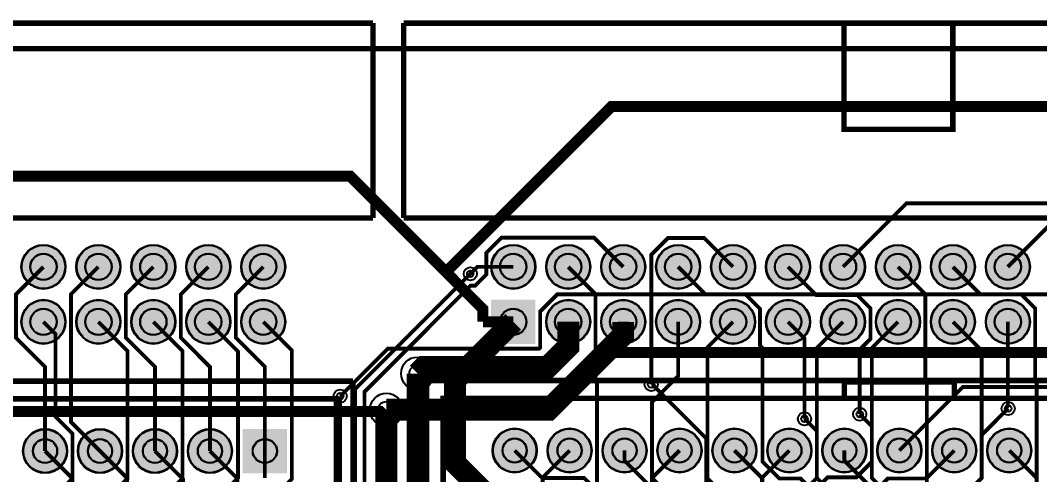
# Model space of a CAD drawing. Header units: millimetres. Extents: x -2 to 110, y 0 to 109.
# Drawn here: x 35.89 to 83, y 75.29 to 96.27 of the extents above; entities that cross this region are included whole.
import ezdxf

# ---------------------------------------------------------------- set-up
doc = ezdxf.new("R2010")
doc.units = ezdxf.units.MM
for name, color, linetype, true_color in [('BoardOutLine', 7, 'Continuous', 0xff00ff), ('BottomLayer', 7, 'Continuous', 0x0000ff), ('BottomSolderMaskLayer', 7, 'Continuous', 0xaa00ff), ('Hole', 7, 'Continuous', 0x222222), ('Multi-Layer', 7, 'Continuous', 0xc0c0c0), ('TopLayer', 7, 'Continuous', 0xff0000), ('TopSilkLayer', 7, 'Continuous', 0xffcc00), ('TopSolderMaskLayer', 7, 'Continuous', 0x800080)]:
    doc.layers.add(name, color=color, linetype=linetype, true_color=true_color)

msp = doc.modelspace()

# ---------------------------------------------------------------- hatches: boundary and pattern name
at = {"layer": 'BottomSolderMaskLayer'}
for points in [[(35.932, 84.887, 1), (37.982, 84.887, 1)], [(38.472, 84.887, 1), (40.522, 84.887, 1)], [(41.012, 84.887, 1), (43.062, 84.887, 1)], [(43.552, 84.887, 1), (45.602, 84.887, 1)], [(46.092, 84.887, 1), (48.142, 84.887, 1)], [(57.649, 84.887, 1), (59.699, 84.887, 1)], [(60.189, 84.887, 1), (62.239, 84.887, 1)], [(62.729, 84.887, 1), (64.779, 84.887, 1)], [(65.269, 84.887, 1), (67.319, 84.887, 1)], [(67.809, 84.887, 1), (69.859, 84.887, 1)], [(70.349, 84.887, 1), (72.399, 84.887, 1)], [(72.889, 84.887, 1), (74.939, 84.887, 1)], [(75.429, 84.887, 1), (77.48, 84.887, 1)], [(77.969, 84.887, 1), (80.02, 84.887, 1)], [(80.509, 84.887, 1), (82.56, 84.887, 1)], [(35.932, 82.347, 1), (37.982, 82.347, 1)], [(38.472, 82.347, 1), (40.522, 82.347, 1)], [(41.012, 82.347, 1), (43.062, 82.347, 1)], [(43.552, 82.347, 1), (45.602, 82.347, 1)], [(46.092, 82.347, 1), (48.142, 82.347, 1)], [(57.649, 83.372), (59.7, 83.372), (59.7, 81.322), (57.649, 81.322)], [(60.189, 82.347, 1), (62.239, 82.347, 1)], [(62.729, 82.347, 1), (64.779, 82.347, 1)], [(65.269, 82.347, 1), (67.319, 82.347, 1)], [(67.809, 82.347, 1), (69.859, 82.347, 1)], [(70.349, 82.347, 1), (72.399, 82.347, 1)], [(72.889, 82.347, 1), (74.939, 82.347, 1)], [(75.429, 82.347, 1), (77.48, 82.347, 1)], [(77.969, 82.347, 1), (80.02, 82.347, 1)], [(80.509, 82.347, 1), (82.56, 82.347, 1)], [(36.007, 76.378, 1), (38.058, 76.378, 1)], [(38.547, 76.378, 1), (40.598, 76.378, 1)], [(41.087, 76.378, 1), (43.138, 76.378, 1)], [(43.627, 76.378, 1), (45.678, 76.378, 1)], [(48.218, 75.352), (46.167, 75.352), (46.167, 77.403), (48.218, 77.403)], [(57.711, 76.403, 1), (59.762, 76.403, 1)], [(60.251, 76.403, 1), (62.302, 76.403, 1)], [(62.791, 76.403, 1), (64.842, 76.403, 1)], [(65.331, 76.403, 1), (67.382, 76.403, 1)], [(67.871, 76.403, 1), (69.922, 76.403, 1)], [(70.411, 76.403, 1), (72.462, 76.403, 1)], [(72.951, 76.403, 1), (75.002, 76.403, 1)], [(75.491, 76.403, 1), (77.542, 76.403, 1)], [(78.031, 76.403, 1), (80.082, 76.403, 1)], [(80.571, 76.403, 1), (82.622, 76.403, 1)]]:
    msp.add_hatch(color=256, dxfattribs=at).paths.add_polyline_path(points)
at = {"layer": 'Multi-Layer'}
for points in [[(35.957, 84.887, 1), (37.957, 84.887, 1)], [(38.497, 84.887, 1), (40.497, 84.887, 1)], [(41.037, 84.887, 1), (43.037, 84.887, 1)], [(43.577, 84.887, 1), (45.577, 84.887, 1)], [(46.117, 84.887, 1), (48.117, 84.887, 1)], [(57.674, 84.887, 1), (59.674, 84.887, 1)], [(60.214, 84.887, 1), (62.214, 84.887, 1)], [(62.754, 84.887, 1), (64.754, 84.887, 1)], [(65.294, 84.887, 1), (67.294, 84.887, 1)], [(67.834, 84.887, 1), (69.834, 84.887, 1)], [(70.374, 84.887, 1), (72.374, 84.887, 1)], [(72.914, 84.887, 1), (74.914, 84.887, 1)], [(75.454, 84.887, 1), (77.454, 84.887, 1)], [(77.994, 84.887, 1), (79.994, 84.887, 1)], [(80.534, 84.887, 1), (82.534, 84.887, 1)], [(35.957, 82.347, 1), (37.957, 82.347, 1)], [(38.497, 82.347, 1), (40.497, 82.347, 1)], [(41.037, 82.347, 1), (43.037, 82.347, 1)], [(43.577, 82.347, 1), (45.577, 82.347, 1)], [(46.117, 82.347, 1), (48.117, 82.347, 1)], [(57.674, 83.347), (59.674, 83.347), (59.674, 81.347), (57.674, 81.347)], [(60.214, 82.347, 1), (62.214, 82.347, 1)], [(62.754, 82.347, 1), (64.754, 82.347, 1)], [(65.294, 82.347, 1), (67.294, 82.347, 1)], [(67.834, 82.347, 1), (69.834, 82.347, 1)], [(70.374, 82.347, 1), (72.374, 82.347, 1)], [(72.914, 82.347, 1), (74.914, 82.347, 1)], [(75.454, 82.347, 1), (77.454, 82.347, 1)], [(77.994, 82.347, 1), (79.994, 82.347, 1)], [(80.534, 82.347, 1), (82.534, 82.347, 1)], [(36.032, 76.378, 1), (38.032, 76.378, 1)], [(38.572, 76.378, 1), (40.572, 76.378, 1)], [(41.112, 76.378, 1), (43.112, 76.378, 1)], [(43.652, 76.378, 1), (45.652, 76.378, 1)], [(48.192, 75.378), (46.192, 75.378), (46.192, 77.378), (48.192, 77.378)], [(57.737, 76.403, 1), (59.737, 76.403, 1)], [(60.277, 76.403, 1), (62.277, 76.403, 1)], [(62.817, 76.403, 1), (64.817, 76.403, 1)], [(65.357, 76.403, 1), (67.357, 76.403, 1)], [(67.897, 76.403, 1), (69.897, 76.403, 1)], [(70.437, 76.403, 1), (72.437, 76.403, 1)], [(72.977, 76.403, 1), (74.977, 76.403, 1)], [(75.517, 76.403, 1), (77.517, 76.403, 1)], [(78.057, 76.403, 1), (80.057, 76.403, 1)], [(80.597, 76.403, 1), (82.597, 76.403, 1)]]:
    msp.add_hatch(color=256, dxfattribs=at).paths.add_polyline_path(points)
at = {"layer": 'TopSolderMaskLayer'}
for points in [[(35.932, 84.887, 1), (37.982, 84.887, 1)], [(38.472, 84.887, 1), (40.522, 84.887, 1)], [(41.012, 84.887, 1), (43.062, 84.887, 1)], [(43.552, 84.887, 1), (45.602, 84.887, 1)], [(46.092, 84.887, 1), (48.142, 84.887, 1)], [(57.649, 84.887, 1), (59.699, 84.887, 1)], [(60.189, 84.887, 1), (62.239, 84.887, 1)], [(62.729, 84.887, 1), (64.779, 84.887, 1)], [(65.269, 84.887, 1), (67.319, 84.887, 1)], [(67.809, 84.887, 1), (69.859, 84.887, 1)], [(70.349, 84.887, 1), (72.399, 84.887, 1)], [(72.889, 84.887, 1), (74.939, 84.887, 1)], [(75.429, 84.887, 1), (77.48, 84.887, 1)], [(77.969, 84.887, 1), (80.02, 84.887, 1)], [(80.509, 84.887, 1), (82.56, 84.887, 1)], [(35.932, 82.347, 1), (37.982, 82.347, 1)], [(38.472, 82.347, 1), (40.522, 82.347, 1)], [(41.012, 82.347, 1), (43.062, 82.347, 1)], [(43.552, 82.347, 1), (45.602, 82.347, 1)], [(46.092, 82.347, 1), (48.142, 82.347, 1)], [(57.649, 83.372), (59.7, 83.372), (59.7, 81.322), (57.649, 81.322)], [(60.189, 82.347, 1), (62.239, 82.347, 1)], [(62.729, 82.347, 1), (64.779, 82.347, 1)], [(65.269, 82.347, 1), (67.319, 82.347, 1)], [(67.809, 82.347, 1), (69.859, 82.347, 1)], [(70.349, 82.347, 1), (72.399, 82.347, 1)], [(72.889, 82.347, 1), (74.939, 82.347, 1)], [(75.429, 82.347, 1), (77.48, 82.347, 1)], [(77.969, 82.347, 1), (80.02, 82.347, 1)], [(80.509, 82.347, 1), (82.56, 82.347, 1)], [(36.007, 76.378, 1), (38.058, 76.378, 1)], [(38.547, 76.378, 1), (40.598, 76.378, 1)], [(41.087, 76.378, 1), (43.138, 76.378, 1)], [(43.627, 76.378, 1), (45.678, 76.378, 1)], [(48.218, 75.352), (46.167, 75.352), (46.167, 77.403), (48.218, 77.403)], [(57.711, 76.403, 1), (59.762, 76.403, 1)], [(60.251, 76.403, 1), (62.302, 76.403, 1)], [(62.791, 76.403, 1), (64.842, 76.403, 1)], [(65.331, 76.403, 1), (67.382, 76.403, 1)], [(67.871, 76.403, 1), (69.922, 76.403, 1)], [(70.411, 76.403, 1), (72.462, 76.403, 1)], [(72.951, 76.403, 1), (75.002, 76.403, 1)], [(75.491, 76.403, 1), (77.542, 76.403, 1)], [(78.031, 76.403, 1), (80.082, 76.403, 1)], [(80.571, 76.403, 1), (82.622, 76.403, 1)]]:
    msp.add_hatch(color=256, dxfattribs=at).paths.add_polyline_path(points)

# ---------------------------------------------------------------- linework, layer by layer
at = {"layer": 'BoardOutLine', "const_width": 0.254}
msp.add_lwpolyline([(106.138, -0.001), (-0.062, -0.001), (-0.062, 94.97), (106.138, 94.97), (106.138, -0.001)], close=True, dxfattribs=at)
at = {"layer": 'BottomLayer'}
for points, const_width in [([(81.534, 84.887), (83.898, 87.251), (100.377, 87.251), (101.396, 88.27), (102.48, 88.27), (105.869, 84.88), (105.869, 52.618), (98.532, 45.281)], 0.178), ([(73.914, 84.887), (76.848, 87.82), (99.1, 87.82)], 0.178), ([(42.98, 55.99), (42.98, 63.677), (49.056, 69.752), (49.056, 70.469), (51.799, 73.213), (51.799, 79.116), (56.701, 84.018), (56.914, 84.018), (57.431, 84.534), (57.431, 85.533), (58.136, 86.238), (62.404, 86.238), (63.754, 84.887)], 0.178), ([(68.834, 84.887), (67.499, 86.222), (65.825, 86.222), (65.051, 85.447), (65.051, 79.453)], 0.178), ([(36.957, 84.887), (35.687, 83.617), (35.687, 81.612), (37.032, 80.266), (37.032, 76.378)], 0.178), ([(39.497, 84.887), (38.227, 83.617), (38.227, 77.723), (39.572, 76.378)], 0.178), ([(42.037, 84.887), (40.767, 83.617), (40.767, 81.612), (42.112, 80.266), (42.112, 76.378)], 0.178), ([(44.577, 84.887), (43.307, 83.617), (43.307, 81.612), (44.652, 80.266), (44.652, 76.378)], 0.178), ([(47.117, 84.887), (45.847, 83.617), (45.847, 81.622), (47.192, 80.276), (47.192, 76.378)], 0.178), ([(61.214, 84.887), (62.477, 83.624), (62.477, 79.582), (62.545, 79.514), (62.545, 72.656), (62.831, 72.37), (62.831, 64.634), (60.732, 62.536), (60.732, 51.331), (61.082, 50.981), (61.082, 43.507), (60.513, 42.938), (60.513, 42.485), (60.853, 42.145), (60.853, 40.387), (60.583, 40.117)], 0.178), ([(66.294, 84.887), (67.564, 83.617), (69.404, 83.617), (70.08, 82.941), (70.08, 81.25), (70.194, 81.136), (70.194, 75.888), (70.972, 75.11), (71.948, 75.11), (72.68, 74.378), (72.68, 43.29), (72.75, 43.22)], 0.178), ([(71.374, 84.887), (72.671, 83.59), (74.569, 83.59), (75.184, 82.975), (75.184, 81.56), (74.687, 81.062), (74.687, 78.081)], 0.178), ([(76.454, 84.887), (77.719, 83.622), (77.719, 79.577), (77.787, 79.509), (77.787, 46.685), (80.374, 44.098), (80.374, 41.218), (81.502, 40.09)], 0.178), ([(78.994, 84.887), (80.264, 83.617), (82.149, 83.617), (82.799, 82.967), (82.799, 79.577), (82.867, 79.509), (82.867, 45.948), (80.922, 44.003)], 0.178), ([(56.687, 84.566), (51.355, 79.233), (51.355, 73.385), (47.523, 69.554)], 0.178), ([(58.737, 73.863), (57.938, 73.863), (55.982, 75.819), (55.982, 79.655), (58.674, 82.347)], 1.016), ([(58.338, 73.863), (57.938, 73.863), (55.982, 75.819), (55.982, 79.655), (58.674, 82.347)], 0.508), ([(36.957, 82.347), (37.513, 81.791), (37.513, 77.967), (38.302, 77.178), (38.302, 75.108), (37.032, 73.838)], 0.178), ([(39.497, 82.347), (40.842, 81.002), (40.842, 75.108), (39.572, 73.838)], 0.178), ([(42.037, 82.347), (43.382, 81.002), (43.382, 75.108), (42.112, 73.838)], 0.178), ([(44.577, 82.347), (45.949, 80.975), (45.949, 75.134), (44.652, 73.838)], 0.178), ([(47.117, 82.347), (48.436, 81.028), (48.436, 75.081), (47.192, 73.838)], 0.178), ([(66.357, 73.863), (65.087, 75.133), (65.087, 78.639), (66.294, 79.847), (66.294, 82.347)], 0.178), ([(68.834, 82.347), (67.653, 81.166), (67.653, 75.106), (68.897, 73.863)], 0.178), ([(71.374, 82.347), (72.137, 81.585), (72.137, 77.869)], 0.178), ([(73.914, 82.347), (72.707, 81.14), (72.707, 75.133), (73.977, 73.863)], 0.178), ([(76.454, 82.347), (75.247, 81.14), (75.247, 75.133), (76.517, 73.863)], 0.178), ([(78.994, 82.347), (80.326, 81.015), (80.326, 75.132), (79.057, 73.863)], 0.178), ([(81.534, 82.347), (81.534, 78.359), (81.548, 78.345)], 0.178), ([(44.728, 5.765), (45.49, 6.527), (45.49, 62.89), (54.737, 72.136), (54.253, 72.62), (54.253, 79.958)], 1.016), ([(54.253, 78.991), (54.254, 78.992), (54.254, 79.959)], 0.508), ([(54.253, 78.991), (54.253, 79.958)], 0.508), ([(54.737, 72.136), (54.253, 72.62), (54.253, 78.991)], 0.508), ([(50.675, 78.911), (50.675, 73.481), (46.975, 69.78), (46.975, 69.44), (42.311, 64.776), (42.311, 44.594), (42.882, 44.023)], 0.178), ([(50.978, 70.612), (51.308, 70.612), (52.807, 72.111), (52.807, 78.283)], 1.016), ([(50.978, 70.612), (51.308, 70.612), (52.807, 72.111), (52.807, 78.283)], 0.508), ([(61.277, 76.403), (60.033, 75.16), (60.033, 45.86), (59.891, 45.718), (59.891, 42.096), (60.28, 41.707)], 0.178), ([(63.817, 76.403), (63.817, 75.933), (65.077, 74.673), (65.077, 49.558), (63.962, 48.443)], 0.178), ([(70.56, 41.734), (70.56, 69.895), (70.174, 70.281), (70.174, 75.126), (68.897, 76.403)], 0.178), ([(73.977, 76.403), (73.977, 75.933), (75.247, 74.663), (75.247, 47.511), (76.703, 46.055)], 0.178)]:
    msp.add_lwpolyline(points, dxfattribs=dict(at, const_width=const_width))
at = {"layer": 'BottomSolderMaskLayer'}
for centre, radius in [((36.957, 84.887), 1.025), ((39.497, 84.887), 1.025), ((42.037, 84.887), 1.025), ((44.577, 84.887), 1.025), ((47.117, 84.887), 1.025), ((58.674, 84.887), 1.025), ((61.214, 84.887), 1.025), ((63.754, 84.887), 1.025), ((66.294, 84.887), 1.025), ((68.834, 84.887), 1.025), ((71.374, 84.887), 1.025), ((73.914, 84.887), 1.025), ((76.454, 84.887), 1.025), ((78.994, 84.887), 1.025), ((81.534, 84.887), 1.025), ((36.957, 84.887), 0.615), ((39.497, 84.887), 0.615), ((42.037, 84.887), 0.615), ((44.577, 84.887), 0.615), ((47.117, 84.887), 0.615), ((58.674, 84.887), 0.615), ((61.214, 84.887), 0.615), ((63.754, 84.887), 0.615), ((66.294, 84.887), 0.615), ((68.834, 84.887), 0.615), ((71.374, 84.887), 0.615), ((73.914, 84.887), 0.615), ((76.454, 84.887), 0.615), ((78.994, 84.887), 0.615), ((81.534, 84.887), 0.615), ((36.957, 82.347), 1.025), ((36.957, 82.347), 0.615), ((39.497, 82.347), 1.025), ((39.497, 82.347), 0.615), ((42.037, 82.347), 1.025), ((42.037, 82.347), 0.615), ((44.577, 82.347), 1.025), ((44.577, 82.347), 0.615), ((47.117, 82.347), 1.025), ((47.117, 82.347), 0.615), ((58.674, 82.347), 0.615), ((61.214, 82.347), 1.025), ((61.214, 82.347), 0.615), ((63.754, 82.347), 1.025), ((63.754, 82.347), 0.615), ((66.294, 82.347), 1.025), ((66.294, 82.347), 0.615), ((68.834, 82.347), 1.025), ((68.834, 82.347), 0.615), ((71.374, 82.347), 1.025), ((71.374, 82.347), 0.615), ((73.914, 82.347), 1.025), ((73.914, 82.347), 0.615), ((76.454, 82.347), 1.025), ((76.454, 82.347), 0.615), ((78.994, 82.347), 1.025), ((78.994, 82.347), 0.615), ((81.534, 82.347), 1.025), ((81.534, 82.347), 0.615), ((37.032, 76.378), 1.025), ((39.572, 76.378), 1.025), ((42.112, 76.378), 1.025), ((44.652, 76.378), 1.025), ((58.737, 76.403), 1.025), ((61.277, 76.403), 1.025), ((63.817, 76.403), 1.025), ((66.357, 76.403), 1.025), ((68.897, 76.403), 1.025), ((71.437, 76.403), 1.025), ((73.977, 76.403), 1.025), ((76.517, 76.403), 1.025), ((79.057, 76.403), 1.025), ((81.597, 76.403), 1.025), ((37.032, 76.378), 0.564), ((39.572, 76.378), 0.564), ((42.112, 76.378), 0.564), ((44.652, 76.378), 0.564), ((47.192, 76.378), 0.564), ((58.737, 76.403), 0.564), ((61.277, 76.403), 0.564), ((63.817, 76.403), 0.564), ((66.357, 76.403), 0.564), ((68.897, 76.403), 0.564), ((71.437, 76.403), 0.564), ((73.977, 76.403), 0.564), ((76.517, 76.403), 0.564), ((79.057, 76.403), 0.564), ((81.597, 76.403), 0.564)]:
    msp.add_circle(centre, radius, dxfattribs=at)
at = {"layer": 'Hole'}
for centre, radius in [((56.687, 84.566), 0.152), ((54.254, 79.959), 0.381), ((65.051, 79.453), 0.152), ((50.675, 78.911), 0.152), ((52.807, 78.283), 0.381), ((74.687, 78.081), 0.152), ((81.548, 78.345), 0.152), ((72.137, 77.869), 0.152)]:
    msp.add_circle(centre, radius, dxfattribs=at)
at = {"layer": 'Multi-Layer'}
for centre, radius in [((36.957, 84.887), 1), ((39.497, 84.887), 1), ((42.037, 84.887), 1), ((44.577, 84.887), 1), ((47.117, 84.887), 1), ((58.674, 84.887), 1), ((61.214, 84.887), 1), ((63.754, 84.887), 1), ((66.294, 84.887), 1), ((68.834, 84.887), 1), ((71.374, 84.887), 1), ((73.914, 84.887), 1), ((76.454, 84.887), 1), ((78.994, 84.887), 1), ((81.534, 84.887), 1), ((36.957, 84.887), 0.6), ((39.497, 84.887), 0.6), ((42.037, 84.887), 0.6), ((44.577, 84.887), 0.6), ((47.117, 84.887), 0.6), ((58.674, 84.887), 0.6), ((61.214, 84.887), 0.6), ((63.754, 84.887), 0.6), ((66.294, 84.887), 0.6), ((68.834, 84.887), 0.6), ((71.374, 84.887), 0.6), ((73.914, 84.887), 0.6), ((76.454, 84.887), 0.6), ((78.994, 84.887), 0.6), ((81.534, 84.887), 0.6), ((56.687, 84.566), 0.305), ((36.957, 82.347), 1), ((36.957, 82.347), 0.6), ((39.497, 82.347), 1), ((39.497, 82.347), 0.6), ((42.037, 82.347), 1), ((42.037, 82.347), 0.6), ((44.577, 82.347), 1), ((44.577, 82.347), 0.6), ((47.117, 82.347), 1), ((47.117, 82.347), 0.6), ((58.674, 82.347), 0.6), ((61.214, 82.347), 1), ((61.214, 82.347), 0.6), ((63.754, 82.347), 1), ((63.754, 82.347), 0.6), ((66.294, 82.347), 1), ((66.294, 82.347), 0.6), ((68.834, 82.347), 1), ((68.834, 82.347), 0.6), ((71.374, 82.347), 1), ((71.374, 82.347), 0.6), ((73.914, 82.347), 1), ((73.914, 82.347), 0.6), ((76.454, 82.347), 1), ((76.454, 82.347), 0.6), ((78.994, 82.347), 1), ((78.994, 82.347), 0.6), ((81.534, 82.347), 1), ((81.534, 82.347), 0.6), ((54.254, 79.959), 0.762), ((65.051, 79.453), 0.305), ((50.675, 78.911), 0.305), ((52.807, 78.283), 0.762), ((74.687, 78.081), 0.305), ((81.548, 78.345), 0.305), ((72.137, 77.869), 0.305), ((37.032, 76.378), 1), ((39.572, 76.378), 1), ((42.112, 76.378), 1), ((44.652, 76.378), 1), ((58.737, 76.403), 1), ((61.277, 76.403), 1), ((63.817, 76.403), 1), ((66.357, 76.403), 1), ((68.897, 76.403), 1), ((71.437, 76.403), 1), ((73.977, 76.403), 1), ((76.517, 76.403), 1), ((79.057, 76.403), 1), ((81.597, 76.403), 1), ((37.032, 76.378), 0.55), ((39.572, 76.378), 0.55), ((42.112, 76.378), 0.55), ((44.652, 76.378), 0.55), ((47.192, 76.378), 0.55), ((58.737, 76.403), 0.55), ((61.277, 76.403), 0.55), ((63.817, 76.403), 0.55), ((66.357, 76.403), 0.55), ((68.897, 76.403), 0.55), ((71.437, 76.403), 0.55), ((73.977, 76.403), 0.55), ((76.517, 76.403), 0.55), ((79.057, 76.403), 0.55), ((81.597, 76.403), 0.55)]:
    msp.add_circle(centre, radius, dxfattribs=at)
at = {"layer": 'TopLayer'}
for points, const_width in [([(103.437, 83.084), (103.533, 83.179), (103.533, 91.275), (102.504, 92.303), (63.223, 92.303), (55.564, 84.645)], 0.508), ([(62.948, 80.931), (94.927, 80.931), (98.367, 84.372), (98.367, 88.191), (100.88, 90.704), (101.93, 90.704)], 0.508), ([(55.564, 84.645), (51.137, 89.071), (3.886, 89.071)], 0.508), ([(3.886, 85.071), (6.84, 82.118), (6.84, 80.797), (9.439, 78.198), (52.722, 78.198), (52.807, 78.283)], 0.508), ([(57.267, 82.347), (57.267, 82.941), (55.564, 84.645)], 0.508), ([(58.674, 84.887), (57.009, 84.887), (56.687, 84.566)], 0.178), ([(94.234, 82.347), (92.964, 83.617), (60.712, 83.617), (59.917, 82.822), (59.917, 81.156), (59.866, 81.104), (52.868, 81.104), (50.675, 78.911)], 0.178), ([(52.807, 78.283), (60.3, 78.283), (63.753, 81.736), (63.753, 82.346)], 1.016), ([(54.255, 79.959), (54.559, 80.264), (60.274, 80.264), (61.214, 81.204), (61.214, 82.347)], 1.016), ([(54.254, 79.959), (54.559, 80.264), (60.274, 80.264), (61.214, 81.204), (61.214, 82.347)], 0.508), ([(58.674, 82.347), (57.267, 82.347)], 0.508), ([(62.948, 80.931), (63.753, 81.736), (63.753, 82.218)], 0.508), ([(63.753, 82.218), (63.754, 82.219), (63.754, 82.347)], 0.508), ([(63.753, 82.218), (63.753, 82.346)], 0.508), ([(52.807, 78.283), (60.3, 78.283), (62.948, 80.931)], 0.508), ([(67.6, 73.029), (67.6, 76.958), (65.105, 79.453), (65.051, 79.453)], 0.178), ([(88.91, 65.973), (91.375, 65.973), (97.277, 71.874), (97.277, 75.889), (93.828, 79.337), (79.451, 79.337), (76.517, 76.403)], 0.178), ([(81.548, 78.345), (80.327, 77.124), (80.327, 75.133)], 0.178), ([(69.601, 72.029), (71.363, 72.029), (72.734, 73.399), (72.734, 74.69), (73.203, 75.16), (74.529, 75.16), (75.247, 75.878), (75.247, 77.521), (74.687, 78.081)], 0.178), ([(71.437, 73.863), (72.707, 75.133), (72.707, 77.299), (72.137, 77.869)], 0.178), ([(37.032, 76.378), (38.302, 75.108), (38.302, 73.225), (47.078, 64.45), (53.585, 64.45)], 0.178), ([(56.964, 65.755), (56.658, 66.06), (47.893, 66.06), (40.829, 73.124), (40.829, 75.121), (39.572, 76.378)], 0.178), ([(42.112, 76.378), (43.409, 75.081), (43.409, 72.993)], 0.178), ([(44.652, 76.378), (45.922, 75.108), (45.922, 73.294), (50.942, 68.275), (57.118, 68.275), (57.723, 67.67)], 0.178), ([(47.192, 76.378), (47.192, 75.136)], 0.178), ([(58.737, 76.403), (60.007, 75.133), (61.949, 75.133), (62.547, 74.535), (62.547, 72.162), (62.283, 71.898)], 0.178), ([(66.357, 76.403), (65.087, 75.133), (65.087, 73.301), (67.513, 70.875), (69.626, 70.875)], 0.178), ([(71.437, 76.403), (70.193, 75.16), (70.193, 73.397), (68.905, 72.109), (68.223, 72.109)], 0.178), ([(79.057, 76.403), (77.76, 75.106), (75.982, 75.106), (75.274, 74.398), (75.274, 72.498), (75.823, 71.948)], 0.178), ([(81.597, 76.403), (82.867, 75.133), (82.867, 70.554), (90.224, 63.196), (91.539, 63.196), (98.26, 56.476), (98.26, 46.232), (97.164, 45.137)], 0.178)]:
    msp.add_lwpolyline(points, dxfattribs=dict(at, const_width=const_width))
at = {"layer": 'TopSilkLayer', "const_width": 0.254}
for points in [[(6.487, 96.147), (52.187, 96.147)], [(52.187, 87.147), (52.187, 96.147)], [(53.604, 96.147), (99.304, 96.147)], [(53.604, 87.147), (53.604, 96.147)], [(73.957, 96.147), (73.957, 91.237), (78.994, 91.237), (78.994, 96.147)], [(6.487, 87.147), (52.187, 87.147)], [(53.604, 87.147), (99.304, 87.147)], [(7.562, 79.608), (51.262, 79.608)], [(51.262, 70.607), (51.262, 79.608)], [(54.667, 70.632), (54.667, 79.633)], [(54.667, 79.633), (98.367, 79.633)]]:
    msp.add_lwpolyline(points, dxfattribs=at)
for points in [[(79.057, 78.816), (73.977, 78.816), (73.977, 79.578), (79.057, 79.578), (79.057, 78.816)], [(50.494, 71.298), (8.33, 71.298), (8.33, 78.791), (50.494, 78.791), (50.494, 71.298)], [(97.599, 71.323), (55.435, 71.323), (55.435, 78.816), (97.599, 78.816), (97.599, 71.323)]]:
    msp.add_lwpolyline(points, close=True, dxfattribs=at)
at = {"layer": 'TopSolderMaskLayer'}
for centre, radius in [((36.957, 84.887), 1.025), ((39.497, 84.887), 1.025), ((42.037, 84.887), 1.025), ((44.577, 84.887), 1.025), ((47.117, 84.887), 1.025), ((58.674, 84.887), 1.025), ((61.214, 84.887), 1.025), ((63.754, 84.887), 1.025), ((66.294, 84.887), 1.025), ((68.834, 84.887), 1.025), ((71.374, 84.887), 1.025), ((73.914, 84.887), 1.025), ((76.454, 84.887), 1.025), ((78.994, 84.887), 1.025), ((81.534, 84.887), 1.025), ((36.957, 84.887), 0.615), ((39.497, 84.887), 0.615), ((42.037, 84.887), 0.615), ((44.577, 84.887), 0.615), ((47.117, 84.887), 0.615), ((58.674, 84.887), 0.615), ((61.214, 84.887), 0.615), ((63.754, 84.887), 0.615), ((66.294, 84.887), 0.615), ((68.834, 84.887), 0.615), ((71.374, 84.887), 0.615), ((73.914, 84.887), 0.615), ((76.454, 84.887), 0.615), ((78.994, 84.887), 0.615), ((81.534, 84.887), 0.615), ((36.957, 82.347), 1.025), ((36.957, 82.347), 0.615), ((39.497, 82.347), 1.025), ((39.497, 82.347), 0.615), ((42.037, 82.347), 1.025), ((42.037, 82.347), 0.615), ((44.577, 82.347), 1.025), ((44.577, 82.347), 0.615), ((47.117, 82.347), 1.025), ((47.117, 82.347), 0.615), ((58.674, 82.347), 0.615), ((61.214, 82.347), 1.025), ((61.214, 82.347), 0.615), ((63.754, 82.347), 1.025), ((63.754, 82.347), 0.615), ((66.294, 82.347), 1.025), ((66.294, 82.347), 0.615), ((68.834, 82.347), 1.025), ((68.834, 82.347), 0.615), ((71.374, 82.347), 1.025), ((71.374, 82.347), 0.615), ((73.914, 82.347), 1.025), ((73.914, 82.347), 0.615), ((76.454, 82.347), 1.025), ((76.454, 82.347), 0.615), ((78.994, 82.347), 1.025), ((78.994, 82.347), 0.615), ((81.534, 82.347), 1.025), ((81.534, 82.347), 0.615), ((37.032, 76.378), 1.025), ((39.572, 76.378), 1.025), ((42.112, 76.378), 1.025), ((44.652, 76.378), 1.025), ((58.737, 76.403), 1.025), ((61.277, 76.403), 1.025), ((63.817, 76.403), 1.025), ((66.357, 76.403), 1.025), ((68.897, 76.403), 1.025), ((71.437, 76.403), 1.025), ((73.977, 76.403), 1.025), ((76.517, 76.403), 1.025), ((79.057, 76.403), 1.025), ((81.597, 76.403), 1.025), ((37.032, 76.378), 0.564), ((39.572, 76.378), 0.564), ((42.112, 76.378), 0.564), ((44.652, 76.378), 0.564), ((47.192, 76.378), 0.564), ((58.737, 76.403), 0.564), ((61.277, 76.403), 0.564), ((63.817, 76.403), 0.564), ((66.357, 76.403), 0.564), ((68.897, 76.403), 0.564), ((71.437, 76.403), 0.564), ((73.977, 76.403), 0.564), ((76.517, 76.403), 0.564), ((79.057, 76.403), 0.564), ((81.597, 76.403), 0.564)]:
    msp.add_circle(centre, radius, dxfattribs=at)

doc.saveas('drawing.dxf')
